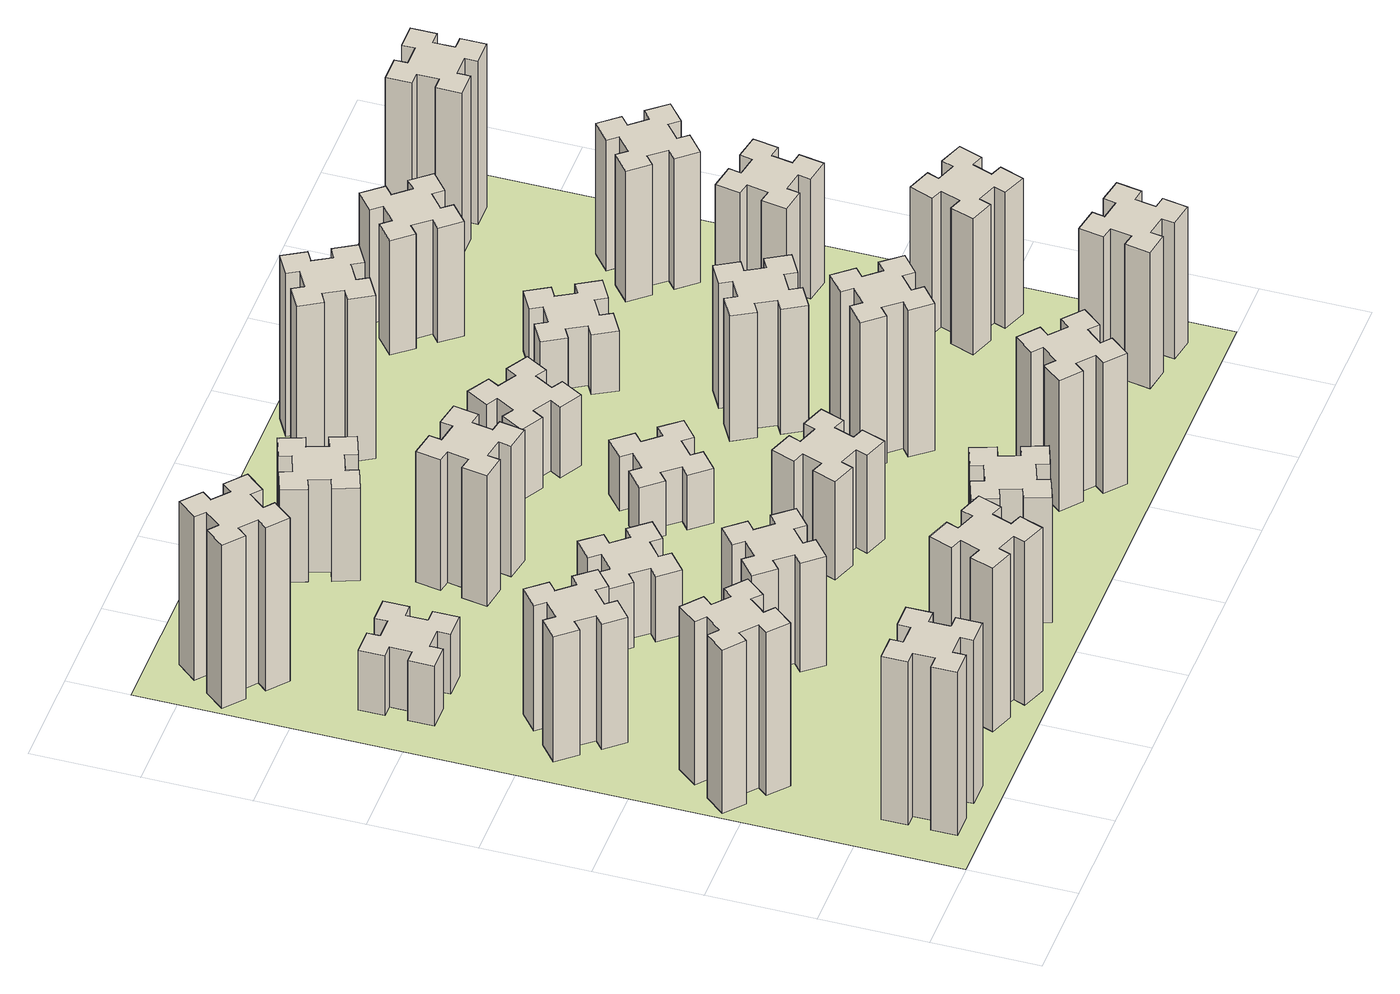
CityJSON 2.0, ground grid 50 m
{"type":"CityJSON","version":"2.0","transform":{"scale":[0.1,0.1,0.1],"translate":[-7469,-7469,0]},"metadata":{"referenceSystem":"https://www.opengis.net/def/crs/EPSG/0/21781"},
"CityObjects":{
"building1":{"type":"Building","attributes":{"class":"1000","function":"1000","usage":"1000","yearOfConstruction":2016,"roofType":"1000","measuredHeight":90,"storeysAboveGround":30,"storeysBelowGround":0},"geometry":[{"type":"Solid","lod":"1","boundaries":[[[[0,1,2,3,4,5,6,7,8,9,10,11,12,13,14,15,16,17,18,19]],[[17,16,20,21]],[[16,15,22,20]],[[15,14,23,22]],[[14,13,24,23]],[[13,12,25,24]],[[12,11,26,25]],[[11,10,27,26]],[[10,9,28,27]],[[9,8,29,28]],[[8,7,30,29]],[[7,6,31,30]],[[6,5,32,31]],[[5,4,33,32]],[[4,3,34,33]],[[3,2,35,34]],[[2,1,36,35]],[[1,0,37,36]],[[0,19,38,37]],[[19,18,39,38]],[[18,17,21,39]],[[24,25,26,27,28,29,30,31,32,33,34,35,36,37,38,39,21,20,22,23]]]]}]},
"building2":{"type":"Building","attributes":{"class":"1000","function":"1000","usage":"1000","yearOfConstruction":2016,"roofType":"1000","measuredHeight":90,"storeysAboveGround":30,"storeysBelowGround":0},"geometry":[{"type":"Solid","lod":"1","boundaries":[[[[40,41,42,43,44,45,46,47,48,49,50,51,52,53,54,55,56,57,58,59]],[[57,56,60,61]],[[56,55,62,60]],[[55,54,63,62]],[[54,53,64,63]],[[53,52,65,64]],[[52,51,66,65]],[[51,50,67,66]],[[50,49,68,67]],[[49,48,69,68]],[[48,47,70,69]],[[47,46,71,70]],[[46,45,72,71]],[[45,44,73,72]],[[44,43,74,73]],[[43,42,75,74]],[[42,41,76,75]],[[41,40,77,76]],[[40,59,78,77]],[[59,58,79,78]],[[58,57,61,79]],[[64,65,66,67,68,69,70,71,72,73,74,75,76,77,78,79,61,60,62,63]]]]}]},
"building3":{"type":"Building","attributes":{"class":"1000","function":"1000","usage":"1000","yearOfConstruction":2016,"roofType":"1000","measuredHeight":69,"storeysAboveGround":30,"storeysBelowGround":0},"geometry":[{"type":"Solid","lod":"1","boundaries":[[[[80,81,82,83,84,85,86,87,88,89,90,91,92,93,94,95,96,97,98,99]],[[97,96,100,101]],[[96,95,102,100]],[[95,94,103,102]],[[94,93,104,103]],[[93,92,105,104]],[[92,91,106,105]],[[91,90,107,106]],[[90,89,108,107]],[[89,88,109,108]],[[88,87,110,109]],[[87,86,111,110]],[[86,85,112,111]],[[85,84,113,112]],[[84,83,114,113]],[[83,82,115,114]],[[82,81,116,115]],[[81,80,117,116]],[[80,99,118,117]],[[99,98,119,118]],[[98,97,101,119]],[[104,105,106,107,108,109,110,111,112,113,114,115,116,117,118,119,101,100,102,103]]]]}]},
"building4":{"type":"Building","attributes":{"class":"1000","function":"1000","usage":"1000","yearOfConstruction":2016,"roofType":"1000","measuredHeight":33,"storeysAboveGround":30,"storeysBelowGround":0},"geometry":[{"type":"Solid","lod":"1","boundaries":[[[[120,121,122,123,124,125,126,127,128,129,130,131,132,133,134,135,136,137,138,139]],[[137,136,140,141]],[[136,135,142,140]],[[135,134,143,142]],[[134,133,144,143]],[[133,132,145,144]],[[132,131,146,145]],[[131,130,147,146]],[[130,129,148,147]],[[129,128,149,148]],[[128,127,150,149]],[[127,126,151,150]],[[126,125,152,151]],[[125,124,153,152]],[[124,123,154,153]],[[123,122,155,154]],[[122,121,156,155]],[[121,120,157,156]],[[120,139,158,157]],[[139,138,159,158]],[[138,137,141,159]],[[144,145,146,147,148,149,150,151,152,153,154,155,156,157,158,159,141,140,142,143]]]]}]},
"building5":{"type":"Building","attributes":{"class":"1000","function":"1000","usage":"1000","yearOfConstruction":2016,"roofType":"1000","measuredHeight":90,"storeysAboveGround":30,"storeysBelowGround":0},"geometry":[{"type":"Solid","lod":"1","boundaries":[[[[160,161,162,163,164,165,166,167,168,169,170,171,172,173,174,175,176,177,178,179]],[[177,176,180,181]],[[176,175,182,180]],[[175,174,183,182]],[[174,173,184,183]],[[173,172,185,184]],[[172,171,186,185]],[[171,170,187,186]],[[170,169,188,187]],[[169,168,189,188]],[[168,167,190,189]],[[167,166,191,190]],[[166,165,192,191]],[[165,164,193,192]],[[164,163,194,193]],[[163,162,195,194]],[[162,161,196,195]],[[161,160,197,196]],[[160,179,198,197]],[[179,178,199,198]],[[178,177,181,199]],[[184,185,186,187,188,189,190,191,192,193,194,195,196,197,198,199,181,180,182,183]]]]}]},
"building6":{"type":"Building","attributes":{"class":"1000","function":"1000","usage":"1000","yearOfConstruction":2016,"roofType":"1000","measuredHeight":90,"storeysAboveGround":30,"storeysBelowGround":0},"geometry":[{"type":"Solid","lod":"1","boundaries":[[[[200,201,202,203,204,205,206,207,208,209,210,211,212,213,214,215,216,217,218,219]],[[217,216,220,221]],[[216,215,222,220]],[[215,214,223,222]],[[214,213,224,223]],[[213,212,225,224]],[[212,211,226,225]],[[211,210,227,226]],[[210,209,228,227]],[[209,208,229,228]],[[208,207,230,229]],[[207,206,231,230]],[[206,205,232,231]],[[205,204,233,232]],[[204,203,234,233]],[[203,202,235,234]],[[202,201,236,235]],[[201,200,237,236]],[[200,219,238,237]],[[219,218,239,238]],[[218,217,221,239]],[[224,225,226,227,228,229,230,231,232,233,234,235,236,237,238,239,221,220,222,223]]]]}]},
"building7":{"type":"Building","attributes":{"class":"1000","function":"1000","usage":"1000","yearOfConstruction":2016,"roofType":"1000","measuredHeight":60,"storeysAboveGround":30,"storeysBelowGround":0},"geometry":[{"type":"Solid","lod":"1","boundaries":[[[[240,241,242,243,244,245,246,247,248,249,250,251,252,253,254,255,256,257,258,259]],[[257,256,260,261]],[[256,255,262,260]],[[255,254,263,262]],[[254,253,264,263]],[[253,252,265,264]],[[252,251,266,265]],[[251,250,267,266]],[[250,249,268,267]],[[249,248,269,268]],[[248,247,270,269]],[[247,246,271,270]],[[246,245,272,271]],[[245,244,273,272]],[[244,243,274,273]],[[243,242,275,274]],[[242,241,276,275]],[[241,240,277,276]],[[240,259,278,277]],[[259,258,279,278]],[[258,257,261,279]],[[264,265,266,267,268,269,270,271,272,273,274,275,276,277,278,279,261,260,262,263]]]]}]},
"building8":{"type":"Building","attributes":{"class":"1000","function":"1000","usage":"1000","yearOfConstruction":2016,"roofType":"1000","measuredHeight":36,"storeysAboveGround":30,"storeysBelowGround":0},"geometry":[{"type":"Solid","lod":"1","boundaries":[[[[280,281,282,283,284,285,286,287,288,289,290,291,292,293,294,295,296,297,298,299]],[[297,296,300,301]],[[296,295,302,300]],[[295,294,303,302]],[[294,293,304,303]],[[293,292,305,304]],[[292,291,306,305]],[[291,290,307,306]],[[290,289,308,307]],[[289,288,309,308]],[[288,287,310,309]],[[287,286,311,310]],[[286,285,312,311]],[[285,284,313,312]],[[284,283,314,313]],[[283,282,315,314]],[[282,281,316,315]],[[281,280,317,316]],[[280,299,318,317]],[[299,298,319,318]],[[298,297,301,319]],[[304,305,306,307,308,309,310,311,312,313,314,315,316,317,318,319,301,300,302,303]]]]}]},
"building9":{"type":"Building","attributes":{"class":"1000","function":"1000","usage":"1000","yearOfConstruction":2016,"roofType":"1000","measuredHeight":69,"storeysAboveGround":30,"storeysBelowGround":0},"geometry":[{"type":"Solid","lod":"1","boundaries":[[[[320,321,322,323,324,325,326,327,328,329,330,331,332,333,334,335,336,337,338,339]],[[337,336,340,341]],[[336,335,342,340]],[[335,334,343,342]],[[334,333,344,343]],[[333,332,345,344]],[[332,331,346,345]],[[331,330,347,346]],[[330,329,348,347]],[[329,328,349,348]],[[328,327,350,349]],[[327,326,351,350]],[[326,325,352,351]],[[325,324,353,352]],[[324,323,354,353]],[[323,322,355,354]],[[322,321,356,355]],[[321,320,357,356]],[[320,339,358,357]],[[339,338,359,358]],[[338,337,341,359]],[[344,345,346,347,348,349,350,351,352,353,354,355,356,357,358,359,341,340,342,343]]]]}]},
"building10":{"type":"Building","attributes":{"class":"1000","function":"1000","usage":"1000","yearOfConstruction":2016,"roofType":"1000","measuredHeight":72,"storeysAboveGround":30,"storeysBelowGround":0},"geometry":[{"type":"Solid","lod":"1","boundaries":[[[[360,361,362,363,364,365,366,367,368,369,370,371,372,373,374,375,376,377,378,379]],[[377,376,380,381]],[[376,375,382,380]],[[375,374,383,382]],[[374,373,384,383]],[[373,372,385,384]],[[372,371,386,385]],[[371,370,387,386]],[[370,369,388,387]],[[369,368,389,388]],[[368,367,390,389]],[[367,366,391,390]],[[366,365,392,391]],[[365,364,393,392]],[[364,363,394,393]],[[363,362,395,394]],[[362,361,396,395]],[[361,360,397,396]],[[360,379,398,397]],[[379,378,399,398]],[[378,377,381,399]],[[384,385,386,387,388,389,390,391,392,393,394,395,396,397,398,399,381,380,382,383]]]]}]},
"building11":{"type":"Building","attributes":{"class":"1000","function":"1000","usage":"1000","yearOfConstruction":2016,"roofType":"1000","measuredHeight":51,"storeysAboveGround":30,"storeysBelowGround":0},"geometry":[{"type":"Solid","lod":"1","boundaries":[[[[400,401,402,403,404,405,406,407,408,409,410,411,412,413,414,415,416,417,418,419]],[[417,416,420,421]],[[416,415,422,420]],[[415,414,423,422]],[[414,413,424,423]],[[413,412,425,424]],[[412,411,426,425]],[[411,410,427,426]],[[410,409,428,427]],[[409,408,429,428]],[[408,407,430,429]],[[407,406,431,430]],[[406,405,432,431]],[[405,404,433,432]],[[404,403,434,433]],[[403,402,435,434]],[[402,401,436,435]],[[401,400,437,436]],[[400,419,438,437]],[[419,418,439,438]],[[418,417,421,439]],[[424,425,426,427,428,429,430,431,432,433,434,435,436,437,438,439,421,420,422,423]]]]}]},
"building12":{"type":"Building","attributes":{"class":"1000","function":"1000","usage":"1000","yearOfConstruction":2016,"roofType":"1000","measuredHeight":54,"storeysAboveGround":30,"storeysBelowGround":0},"geometry":[{"type":"Solid","lod":"1","boundaries":[[[[440,441,442,443,444,445,446,447,448,449,450,451,452,453,454,455,456,457,458,459]],[[457,456,460,461]],[[456,455,462,460]],[[455,454,463,462]],[[454,453,464,463]],[[453,452,465,464]],[[452,451,466,465]],[[451,450,467,466]],[[450,449,468,467]],[[449,448,469,468]],[[448,447,470,469]],[[447,446,471,470]],[[446,445,472,471]],[[445,444,473,472]],[[444,443,474,473]],[[443,442,475,474]],[[442,441,476,475]],[[441,440,477,476]],[[440,459,478,477]],[[459,458,479,478]],[[458,457,461,479]],[[464,465,466,467,468,469,470,471,472,473,474,475,476,477,478,479,461,460,462,463]]]]}]},
"building13":{"type":"Building","attributes":{"class":"1000","function":"1000","usage":"1000","yearOfConstruction":2016,"roofType":"1000","measuredHeight":30,"storeysAboveGround":30,"storeysBelowGround":0},"geometry":[{"type":"Solid","lod":"1","boundaries":[[[[480,481,482,483,484,485,486,487,488,489,490,491,492,493,494,495,496,497,498,499]],[[497,496,500,501]],[[496,495,502,500]],[[495,494,503,502]],[[494,493,504,503]],[[493,492,505,504]],[[492,491,506,505]],[[491,490,507,506]],[[490,489,508,507]],[[489,488,509,508]],[[488,487,510,509]],[[487,486,511,510]],[[486,485,512,511]],[[485,484,513,512]],[[484,483,514,513]],[[483,482,515,514]],[[482,481,516,515]],[[481,480,517,516]],[[480,499,518,517]],[[499,498,519,518]],[[498,497,501,519]],[[504,505,506,507,508,509,510,511,512,513,514,515,516,517,518,519,501,500,502,503]]]]}]},
"building14":{"type":"Building","attributes":{"class":"1000","function":"1000","usage":"1000","yearOfConstruction":2016,"roofType":"1000","measuredHeight":72,"storeysAboveGround":30,"storeysBelowGround":0},"geometry":[{"type":"Solid","lod":"1","boundaries":[[[[520,521,522,523,524,525,526,527,528,529,530,531,532,533,534,535,536,537,538,539]],[[537,536,540,541]],[[536,535,542,540]],[[535,534,543,542]],[[534,533,544,543]],[[533,532,545,544]],[[532,531,546,545]],[[531,530,547,546]],[[530,529,548,547]],[[529,528,549,548]],[[528,527,550,549]],[[527,526,551,550]],[[526,525,552,551]],[[525,524,553,552]],[[524,523,554,553]],[[523,522,555,554]],[[522,521,556,555]],[[521,520,557,556]],[[520,539,558,557]],[[539,538,559,558]],[[538,537,541,559]],[[544,545,546,547,548,549,550,551,552,553,554,555,556,557,558,559,541,540,542,543]]]]}]},
"building15":{"type":"Building","attributes":{"class":"1000","function":"1000","usage":"1000","yearOfConstruction":2016,"roofType":"1000","measuredHeight":39,"storeysAboveGround":30,"storeysBelowGround":0},"geometry":[{"type":"Solid","lod":"1","boundaries":[[[[560,561,562,563,564,565,566,567,568,569,570,571,572,573,574,575,576,577,578,579]],[[577,576,580,581]],[[576,575,582,580]],[[575,574,583,582]],[[574,573,584,583]],[[573,572,585,584]],[[572,571,586,585]],[[571,570,587,586]],[[570,569,588,587]],[[569,568,589,588]],[[568,567,590,589]],[[567,566,591,590]],[[566,565,592,591]],[[565,564,593,592]],[[564,563,594,593]],[[563,562,595,594]],[[562,561,596,595]],[[561,560,597,596]],[[560,579,598,597]],[[579,578,599,598]],[[578,577,581,599]],[[584,585,586,587,588,589,590,591,592,593,594,595,596,597,598,599,581,580,582,583]]]]}]},
"building16":{"type":"Building","attributes":{"class":"1000","function":"1000","usage":"1000","yearOfConstruction":2016,"roofType":"1000","measuredHeight":90,"storeysAboveGround":30,"storeysBelowGround":0},"geometry":[{"type":"Solid","lod":"1","boundaries":[[[[600,601,602,603,604,605,606,607,608,609,610,611,612,613,614,615,616,617,618,619]],[[617,616,620,621]],[[616,615,622,620]],[[615,614,623,622]],[[614,613,624,623]],[[613,612,625,624]],[[612,611,626,625]],[[611,610,627,626]],[[610,609,628,627]],[[609,608,629,628]],[[608,607,630,629]],[[607,606,631,630]],[[606,605,632,631]],[[605,604,633,632]],[[604,603,634,633]],[[603,602,635,634]],[[602,601,636,635]],[[601,600,637,636]],[[600,619,638,637]],[[619,618,639,638]],[[618,617,621,639]],[[624,625,626,627,628,629,630,631,632,633,634,635,636,637,638,639,621,620,622,623]]]]}]},
"building17":{"type":"Building","attributes":{"class":"1000","function":"1000","usage":"1000","yearOfConstruction":2016,"roofType":"1000","measuredHeight":81,"storeysAboveGround":30,"storeysBelowGround":0},"geometry":[{"type":"Solid","lod":"1","boundaries":[[[[640,641,642,643,644,645,646,647,648,649,650,651,652,653,654,655,656,657,658,659]],[[657,656,660,661]],[[656,655,662,660]],[[655,654,663,662]],[[654,653,664,663]],[[653,652,665,664]],[[652,651,666,665]],[[651,650,667,666]],[[650,649,668,667]],[[649,648,669,668]],[[648,647,670,669]],[[647,646,671,670]],[[646,645,672,671]],[[645,644,673,672]],[[644,643,674,673]],[[643,642,675,674]],[[642,641,676,675]],[[641,640,677,676]],[[640,659,678,677]],[[659,658,679,678]],[[658,657,661,679]],[[664,665,666,667,668,669,670,671,672,673,674,675,676,677,678,679,661,660,662,663]]]]}]},
"building18":{"type":"Building","attributes":{"class":"1000","function":"1000","usage":"1000","yearOfConstruction":2016,"roofType":"1000","measuredHeight":69,"storeysAboveGround":30,"storeysBelowGround":0},"geometry":[{"type":"Solid","lod":"1","boundaries":[[[[680,681,682,683,684,685,686,687,688,689,690,691,692,693,694,695,696,697,698,699]],[[697,696,700,701]],[[696,695,702,700]],[[695,694,703,702]],[[694,693,704,703]],[[693,692,705,704]],[[692,691,706,705]],[[691,690,707,706]],[[690,689,708,707]],[[689,688,709,708]],[[688,687,710,709]],[[687,686,711,710]],[[686,685,712,711]],[[685,684,713,712]],[[684,683,714,713]],[[683,682,715,714]],[[682,681,716,715]],[[681,680,717,716]],[[680,699,718,717]],[[699,698,719,718]],[[698,697,701,719]],[[704,705,706,707,708,709,710,711,712,713,714,715,716,717,718,719,701,700,702,703]]]]}]},
"building19":{"type":"Building","attributes":{"class":"1000","function":"1000","usage":"1000","yearOfConstruction":2016,"roofType":"1000","measuredHeight":33,"storeysAboveGround":30,"storeysBelowGround":0},"geometry":[{"type":"Solid","lod":"1","boundaries":[[[[720,721,722,723,724,725,726,727,728,729,730,731,732,733,734,735,736,737,738,739]],[[737,736,740,741]],[[736,735,742,740]],[[735,734,743,742]],[[734,733,744,743]],[[733,732,745,744]],[[732,731,746,745]],[[731,730,747,746]],[[730,729,748,747]],[[729,728,749,748]],[[728,727,750,749]],[[727,726,751,750]],[[726,725,752,751]],[[725,724,753,752]],[[724,723,754,753]],[[723,722,755,754]],[[722,721,756,755]],[[721,720,757,756]],[[720,739,758,757]],[[739,738,759,758]],[[738,737,741,759]],[[744,745,746,747,748,749,750,751,752,753,754,755,756,757,758,759,741,740,742,743]]]]}]},
"building20":{"type":"Building","attributes":{"class":"1000","function":"1000","usage":"1000","yearOfConstruction":2016,"roofType":"1000","measuredHeight":75,"storeysAboveGround":30,"storeysBelowGround":0},"geometry":[{"type":"Solid","lod":"1","boundaries":[[[[760,761,762,763,764,765,766,767,768,769,770,771,772,773,774,775,776,777,778,779]],[[777,776,780,781]],[[776,775,782,780]],[[775,774,783,782]],[[774,773,784,783]],[[773,772,785,784]],[[772,771,786,785]],[[771,770,787,786]],[[770,769,788,787]],[[769,768,789,788]],[[768,767,790,789]],[[767,766,791,790]],[[766,765,792,791]],[[765,764,793,792]],[[764,763,794,793]],[[763,762,795,794]],[[762,761,796,795]],[[761,760,797,796]],[[760,779,798,797]],[[779,778,799,798]],[[778,777,781,799]],[[784,785,786,787,788,789,790,791,792,793,794,795,796,797,798,799,781,780,782,783]]]]}]},
"building21":{"type":"Building","attributes":{"class":"1000","function":"1000","usage":"1000","yearOfConstruction":2016,"roofType":"1000","measuredHeight":63,"storeysAboveGround":30,"storeysBelowGround":0},"geometry":[{"type":"Solid","lod":"1","boundaries":[[[[800,801,802,803,804,805,806,807,808,809,810,811,812,813,814,815,816,817,818,819]],[[817,816,820,821]],[[816,815,822,820]],[[815,814,823,822]],[[814,813,824,823]],[[813,812,825,824]],[[812,811,826,825]],[[811,810,827,826]],[[810,809,828,827]],[[809,808,829,828]],[[808,807,830,829]],[[807,806,831,830]],[[806,805,832,831]],[[805,804,833,832]],[[804,803,834,833]],[[803,802,835,834]],[[802,801,836,835]],[[801,800,837,836]],[[800,819,838,837]],[[819,818,839,838]],[[818,817,821,839]],[[824,825,826,827,828,829,830,831,832,833,834,835,836,837,838,839,821,820,822,823]]]]}]},
"building22":{"type":"Building","attributes":{"class":"1000","function":"1000","usage":"1000","yearOfConstruction":2016,"roofType":"1000","measuredHeight":75,"storeysAboveGround":30,"storeysBelowGround":0},"geometry":[{"type":"Solid","lod":"1","boundaries":[[[[840,841,842,843,844,845,846,847,848,849,850,851,852,853,854,855,856,857,858,859]],[[857,856,860,861]],[[856,855,862,860]],[[855,854,863,862]],[[854,853,864,863]],[[853,852,865,864]],[[852,851,866,865]],[[851,850,867,866]],[[850,849,868,867]],[[849,848,869,868]],[[848,847,870,869]],[[847,846,871,870]],[[846,845,872,871]],[[845,844,873,872]],[[844,843,874,873]],[[843,842,875,874]],[[842,841,876,875]],[[841,840,877,876]],[[840,859,878,877]],[[859,858,879,878]],[[858,857,861,879]],[[864,865,866,867,868,869,870,871,872,873,874,875,876,877,878,879,861,860,862,863]]]]}]},
"building23":{"type":"Building","attributes":{"class":"1000","function":"1000","usage":"1000","yearOfConstruction":2016,"roofType":"1000","measuredHeight":66,"storeysAboveGround":30,"storeysBelowGround":0},"geometry":[{"type":"Solid","lod":"1","boundaries":[[[[880,881,882,883,884,885,886,887,888,889,890,891,892,893,894,895,896,897,898,899]],[[897,896,900,901]],[[896,895,902,900]],[[895,894,903,902]],[[894,893,904,903]],[[893,892,905,904]],[[892,891,906,905]],[[891,890,907,906]],[[890,889,908,907]],[[889,888,909,908]],[[888,887,910,909]],[[887,886,911,910]],[[886,885,912,911]],[[885,884,913,912]],[[884,883,914,913]],[[883,882,915,914]],[[882,881,916,915]],[[881,880,917,916]],[[880,899,918,917]],[[899,898,919,918]],[[898,897,901,919]],[[904,905,906,907,908,909,910,911,912,913,914,915,916,917,918,919,901,900,902,903]]]]}]},
"building24":{"type":"Building","attributes":{"class":"1000","function":"1000","usage":"1000","yearOfConstruction":2016,"roofType":"1000","measuredHeight":72,"storeysAboveGround":30,"storeysBelowGround":0},"geometry":[{"type":"Solid","lod":"1","boundaries":[[[[920,921,922,923,924,925,926,927,928,929,930,931,932,933,934,935,936,937,938,939]],[[937,936,940,941]],[[936,935,942,940]],[[935,934,943,942]],[[934,933,944,943]],[[933,932,945,944]],[[932,931,946,945]],[[931,930,947,946]],[[930,929,948,947]],[[929,928,949,948]],[[928,927,950,949]],[[927,926,951,950]],[[926,925,952,951]],[[925,924,953,952]],[[924,923,954,953]],[[923,922,955,954]],[[922,921,956,955]],[[921,920,957,956]],[[920,939,958,957]],[[939,938,959,958]],[[938,937,941,959]],[[944,945,946,947,948,949,950,951,952,953,954,955,956,957,958,959,941,940,942,943]]]]}]},
"building25":{"type":"Building","attributes":{"class":"1000","function":"1000","usage":"1000","yearOfConstruction":2016,"roofType":"1000","measuredHeight":90,"storeysAboveGround":30,"storeysBelowGround":0},"geometry":[{"type":"Solid","lod":"1","boundaries":[[[[960,961,962,963,964,965,966,967,968,969,970,971,972,973,974,975,976,977,978,979]],[[977,976,980,981]],[[976,975,982,980]],[[975,974,983,982]],[[974,973,984,983]],[[973,972,985,984]],[[972,971,986,985]],[[971,970,987,986]],[[970,969,988,987]],[[969,968,989,988]],[[968,967,990,989]],[[967,966,991,990]],[[966,965,992,991]],[[965,964,993,992]],[[964,963,994,993]],[[963,962,995,994]],[[962,961,996,995]],[[961,960,997,996]],[[960,979,998,997]],[[979,978,999,998]],[[978,977,981,999]],[[984,985,986,987,988,989,990,991,992,993,994,995,996,997,998,999,981,980,982,983]]]]}]},
"landuse1":{"type":"LandUse","attributes":{"name":"plot1","function":"1010"},"geometry":[{"type":"MultiSurface","lod":"1","boundaries":[[[1000,1001,1002,1003]]]}]}
},
"vertices":[
[265,325,0],[265,225,0],[205,225,0],[205,105,0],[325,105,0],[325,165,0],[425,165,0],[425,105,0],[545,105,0],[545,225,0],[485,225,0],[485,325,0],[545,325,0],[545,445,0],[425,445,0],[425,385,0],[325,385,0],[325,445,0],[205,445,0],[205,325,0],[325,385,900],[325,445,900],[425,385,900],[425,445,900],[545,445,900],[545,325,900],[485,325,900],[485,225,900],[545,225,900],[545,105,900],[425,105,900],[425,165,900],[325,165,900],[325,105,900],[205,105,900],[205,225,900],[265,225,900],[265,325,900],[205,325,900],[205,445,900],
[384,1167,0],[308,1232,0],[346,1278,0],[254,1355,0],[177,1263,0],[223,1224,0],[159,1148,0],[113,1186,0],[36,1094,0],[128,1017,0],[166,1063,0],[243,999,0],[204,953,0],[296,876,0],[373,968,0],[327,1006,0],[392,1083,0],[438,1044,0],[515,1136,0],[423,1213,0],[392,1083,900],[438,1044,900],[327,1006,900],[373,968,900],[296,876,900],[204,953,900],[243,999,900],[166,1063,900],[128,1017,900],[36,1094,900],[113,1186,900],[159,1148,900],[223,1224,900],[177,1263,900],[254,1355,900],[346,1278,900],[308,1232,900],[384,1167,900],[423,1213,900],[515,1136,900],
[492,1888,0],[427,1964,0],[473,2003,0],[396,2095,0],[304,2018,0],[343,1972,0],[266,1907,0],[228,1953,0],[136,1876,0],[213,1784,0],[259,1823,0],[323,1746,0],[277,1708,0],[354,1616,0],[446,1693,0],[408,1739,0],[484,1803,0],[523,1757,0],[615,1834,0],[538,1926,0],[484,1803,690],[523,1757,690],[408,1739,690],[446,1693,690],[354,1616,690],[277,1708,690],[323,1746,690],[259,1823,690],[213,1784,690],[136,1876,690],[228,1953,690],[266,1907,690],[343,1972,690],[304,2018,690],[396,2095,690],[473,2003,690],[427,1964,690],[492,1888,690],[538,1926,690],[615,1834,690],
[485,2545,0],[485,2645,0],[545,2645,0],[545,2765,0],[425,2765,0],[425,2705,0],[325,2705,0],[325,2765,0],[205,2765,0],[205,2645,0],[265,2645,0],[265,2545,0],[205,2545,0],[205,2425,0],[325,2425,0],[325,2485,0],[425,2485,0],[425,2425,0],[545,2425,0],[545,2545,0],[425,2485,330],[425,2425,330],[325,2485,330],[325,2425,330],[205,2425,330],[205,2545,330],[265,2545,330],[265,2645,330],[205,2645,330],[205,2765,330],[325,2765,330],[325,2705,330],[425,2705,330],[425,2765,330],[545,2765,330],[545,2645,330],[485,2645,330],[485,2545,330],[545,2545,330],[545,2425,330],
[1029,360,0],[995,266,0],[939,287,0],[897,174,0],[1010,133,0],[1031,189,0],[1125,155,0],[1104,99,0],[1217,57,0],[1258,170,0],[1202,191,0],[1236,285,0],[1292,264,0],[1333,377,0],[1220,418,0],[1200,362,0],[1106,396,0],[1127,452,0],[1014,493,0],[973,380,0],[1106,396,900],[1127,452,900],[1200,362,900],[1220,418,900],[1333,377,900],[1292,264,900],[1236,285,900],[1202,191,900],[1258,170,900],[1217,57,900],[1104,99,900],[1125,155,900],[1031,189,900],[1010,133,900],[897,174,900],[939,287,900],[995,266,900],[1029,360,900],[973,380,900],[1014,493,900],
[166,3283,0],[243,3219,0],[204,3173,0],[296,3096,0],[373,3188,0],[327,3226,0],[392,3303,0],[438,3264,0],[515,3356,0],[423,3433,0],[384,3387,0],[308,3452,0],[346,3498,0],[254,3575,0],[177,3483,0],[223,3444,0],[159,3368,0],[113,3406,0],[36,3314,0],[128,3237,0],[159,3368,900],[113,3406,900],[223,3444,900],[177,3483,900],[254,3575,900],[346,3498,900],[308,3452,900],[384,3387,900],[423,3433,900],[515,3356,900],[438,3264,900],[392,3303,900],[327,3226,900],[373,3188,900],[296,3096,900],[204,3173,900],[243,3219,900],[166,3283,900],[128,3237,900],[36,3314,900],
[1083,1332,0],[1006,1267,0],[968,1313,0],[876,1236,0],[953,1144,0],[999,1183,0],[1063,1106,0],[1017,1068,0],[1094,976,0],[1186,1053,0],[1148,1099,0],[1224,1163,0],[1263,1117,0],[1355,1194,0],[1278,1286,0],[1232,1248,0],[1167,1324,0],[1213,1363,0],[1136,1455,0],[1044,1378,0],[1167,1324,600],[1213,1363,600],[1232,1248,600],[1278,1286,600],[1355,1194,600],[1263,1117,600],[1224,1163,600],[1148,1099,600],[1186,1053,600],[1094,976,600],[1017,1068,600],[1063,1106,600],[999,1183,600],[953,1144,600],[876,1236,600],[968,1313,600],[1006,1267,600],[1083,1332,600],[1044,1378,600],[1136,1455,600],
[1083,1972,0],[1006,1907,0],[968,1953,0],[876,1876,0],[953,1784,0],[999,1823,0],[1063,1746,0],[1017,1708,0],[1094,1616,0],[1186,1693,0],[1148,1739,0],[1224,1803,0],[1263,1757,0],[1355,1834,0],[1278,1926,0],[1232,1888,0],[1167,1964,0],[1213,2003,0],[1136,2095,0],[1044,2018,0],[1167,1964,360],[1213,2003,360],[1232,1888,360],[1278,1926,360],[1355,1834,360],[1263,1757,360],[1224,1803,360],[1148,1739,360],[1186,1693,360],[1094,1616,360],[1017,1708,360],[1063,1746,360],[999,1823,360],[953,1784,360],[876,1876,360],[968,1953,360],[1006,1907,360],[1083,1972,360],[1044,2018,360],[1136,2095,360],
[1765,496,0],[1671,462,0],[1650,518,0],[1537,477,0],[1579,364,0],[1635,385,0],[1669,291,0],[1613,270,0],[1654,157,0],[1767,199,0],[1746,255,0],[1840,289,0],[1860,233,0],[1973,274,0],[1932,387,0],[1876,366,0],[1842,460,0],[1898,480,0],[1857,593,0],[1744,552,0],[1842,460,690],[1898,480,690],[1876,366,690],[1932,387,690],[1973,274,690],[1860,233,690],[1840,289,690],[1746,255,690],[1767,199,690],[1654,157,690],[1613,270,690],[1669,291,690],[1635,385,690],[1579,364,690],[1537,477,690],[1650,518,690],[1671,462,690],[1765,496,690],[1744,552,690],[1857,593,690],
[1147,2496,0],[1245,2478,0],[1235,2419,0],[1353,2398,0],[1374,2517,0],[1315,2527,0],[1332,2625,0],[1391,2615,0],[1412,2733,0],[1294,2754,0],[1284,2695,0],[1185,2712,0],[1196,2771,0],[1077,2792,0],[1057,2674,0],[1116,2664,0],[1098,2565,0],[1039,2576,0],[1018,2457,0],[1137,2437,0],[1098,2565,720],[1039,2576,720],[1116,2664,720],[1057,2674,720],[1077,2792,720],[1196,2771,720],[1185,2712,720],[1284,2695,720],[1294,2754,720],[1412,2733,720],[1391,2615,720],[1332,2625,720],[1315,2527,720],[1374,2517,720],[1353,2398,720],[1235,2419,720],[1245,2478,720],[1147,2496,720],[1137,2437,720],[1018,2457,720],
[1125,3356,0],[1031,3322,0],[1010,3378,0],[897,3337,0],[939,3224,0],[995,3245,0],[1029,3151,0],[973,3130,0],[1014,3017,0],[1127,3059,0],[1106,3115,0],[1200,3149,0],[1220,3093,0],[1333,3134,0],[1292,3247,0],[1236,3226,0],[1202,3320,0],[1258,3340,0],[1217,3453,0],[1104,3412,0],[1202,3320,510],[1258,3340,510],[1236,3226,510],[1292,3247,510],[1333,3134,510],[1220,3093,510],[1200,3149,510],[1106,3115,510],[1127,3059,510],[1014,3017,510],[973,3130,510],[1029,3151,510],[995,3245,510],[939,3224,510],[897,3337,510],[1010,3378,510],[1031,3322,510],[1125,3356,510],[1104,3412,510],[1217,3453,510],
[1769,1300,0],[1735,1206,0],[1679,1227,0],[1637,1114,0],[1750,1073,0],[1771,1129,0],[1865,1095,0],[1844,1039,0],[1957,997,0],[1998,1110,0],[1942,1131,0],[1976,1225,0],[2032,1204,0],[2073,1317,0],[1960,1358,0],[1940,1302,0],[1846,1336,0],[1867,1392,0],[1754,1433,0],[1713,1320,0],[1846,1336,540],[1867,1392,540],[1940,1302,540],[1960,1358,540],[2073,1317,540],[2032,1204,540],[1976,1225,540],[1942,1131,540],[1998,1110,540],[1957,997,540],[1844,1039,540],[1865,1095,540],[1771,1129,540],[1750,1073,540],[1637,1114,540],[1679,1227,540],[1735,1206,540],[1769,1300,540],[1713,1320,540],[1754,1433,540],
[1972,1988,0],[1907,2064,0],[1953,2103,0],[1876,2195,0],[1784,2118,0],[1823,2072,0],[1746,2007,0],[1708,2053,0],[1616,1976,0],[1693,1884,0],[1739,1923,0],[1803,1846,0],[1757,1808,0],[1834,1716,0],[1926,1793,0],[1888,1839,0],[1964,1903,0],[2003,1857,0],[2095,1934,0],[2018,2026,0],[1964,1903,300],[2003,1857,300],[1888,1839,300],[1926,1793,300],[1834,1716,300],[1757,1808,300],[1803,1846,300],[1739,1923,300],[1693,1884,300],[1616,1976,300],[1708,2053,300],[1746,2007,300],[1823,2072,300],[1784,2118,300],[1876,2195,300],[1953,2103,300],[1907,2064,300],[1972,1988,300],[2018,2026,300],[2095,1934,300],
[2486,323,0],[2563,259,0],[2524,213,0],[2616,136,0],[2693,228,0],[2647,266,0],[2712,343,0],[2758,304,0],[2835,396,0],[2743,473,0],[2704,427,0],[2628,492,0],[2666,538,0],[2574,615,0],[2497,523,0],[2543,484,0],[2479,408,0],[2433,446,0],[2356,354,0],[2448,277,0],[2479,408,720],[2433,446,720],[2543,484,720],[2497,523,720],[2574,615,720],[2666,538,720],[2628,492,720],[2704,427,720],[2743,473,720],[2835,396,720],[2758,304,720],[2712,343,720],[2647,266,720],[2693,228,720],[2616,136,720],[2524,213,720],[2563,259,720],[2486,323,720],[2448,277,720],[2356,354,720],
[2026,2497,0],[2076,2584,0],[2128,2554,0],[2188,2658,0],[2084,2718,0],[2054,2666,0],[1967,2716,0],[1997,2768,0],[1893,2828,0],[1833,2724,0],[1885,2694,0],[1835,2607,0],[1783,2637,0],[1723,2533,0],[1827,2473,0],[1857,2525,0],[1944,2475,0],[1914,2423,0],[2018,2363,0],[2078,2467,0],[1944,2475,390],[1914,2423,390],[1857,2525,390],[1827,2473,390],[1723,2533,390],[1783,2637,390],[1835,2607,390],[1885,2694,390],[1833,2724,390],[1893,2828,390],[1997,2768,390],[1967,2716,390],[2054,2666,390],[2084,2718,390],[2188,2658,390],[2128,2554,390],[2076,2584,390],[2026,2497,390],[2078,2467,390],[2018,2363,390],
[1844,3556,0],[1757,3506,0],[1727,3558,0],[1623,3498,0],[1683,3394,0],[1735,3424,0],[1785,3337,0],[1733,3307,0],[1793,3203,0],[1897,3263,0],[1867,3315,0],[1954,3365,0],[1984,3313,0],[2088,3373,0],[2028,3477,0],[1976,3447,0],[1926,3534,0],[1978,3564,0],[1918,3668,0],[1814,3608,0],[1926,3534,900],[1978,3564,900],[1976,3447,900],[2028,3477,900],[2088,3373,900],[1984,3313,900],[1954,3365,900],[1867,3315,900],[1897,3263,900],[1793,3203,900],[1733,3307,900],[1785,3337,900],[1735,3424,900],[1683,3394,900],[1623,3498,900],[1727,3558,900],[1757,3506,900],[1844,3556,900],[1814,3608,900],[1918,3668,900],
[2628,1099,0],[2704,1163,0],[2743,1117,0],[2835,1194,0],[2758,1286,0],[2712,1248,0],[2647,1324,0],[2693,1363,0],[2616,1455,0],[2524,1378,0],[2563,1332,0],[2486,1267,0],[2448,1313,0],[2356,1236,0],[2433,1144,0],[2479,1183,0],[2543,1106,0],[2497,1068,0],[2574,976,0],[2666,1053,0],[2543,1106,810],[2497,1068,810],[2479,1183,810],[2433,1144,810],[2356,1236,810],[2448,1313,810],[2486,1267,810],[2563,1332,810],[2524,1378,810],[2616,1455,810],[2693,1363,810],[2647,1324,810],[2712,1248,810],[2758,1286,810],[2835,1194,810],[2743,1117,810],[2704,1163,810],[2628,1099,810],[2666,1053,810],[2574,976,810],
[2475,1744,0],[2525,1657,0],[2473,1627,0],[2533,1523,0],[2637,1583,0],[2607,1635,0],[2694,1685,0],[2724,1633,0],[2828,1693,0],[2768,1797,0],[2716,1767,0],[2666,1854,0],[2718,1884,0],[2658,1988,0],[2554,1928,0],[2584,1876,0],[2497,1826,0],[2467,1878,0],[2363,1818,0],[2423,1714,0],[2497,1826,690],[2467,1878,690],[2584,1876,690],[2554,1928,690],[2658,1988,690],[2718,1884,690],[2666,1854,690],[2716,1767,690],[2768,1797,690],[2828,1693,690],[2724,1633,690],[2694,1685,690],[2607,1635,690],[2637,1583,690],[2533,1523,690],[2473,1627,690],[2525,1657,690],[2475,1744,690],[2423,1714,690],[2363,1818,690],
[2475,2584,0],[2525,2497,0],[2473,2467,0],[2533,2363,0],[2637,2423,0],[2607,2475,0],[2694,2525,0],[2724,2473,0],[2828,2533,0],[2768,2637,0],[2716,2607,0],[2666,2694,0],[2718,2724,0],[2658,2828,0],[2554,2768,0],[2584,2716,0],[2497,2666,0],[2467,2718,0],[2363,2658,0],[2423,2554,0],[2497,2666,330],[2467,2718,330],[2584,2716,330],[2554,2768,330],[2658,2828,330],[2718,2724,330],[2666,2694,330],[2716,2607,330],[2768,2637,330],[2828,2533,330],[2724,2473,330],[2694,2525,330],[2607,2475,330],[2637,2423,330],[2533,2363,330],[2473,2467,330],[2525,2497,330],[2475,2584,330],[2423,2554,330],[2363,2658,330],
[3504,475,0],[3405,492,0],[3416,551,0],[3297,572,0],[3277,454,0],[3336,444,0],[3318,345,0],[3259,356,0],[3238,237,0],[3357,217,0],[3367,276,0],[3465,258,0],[3455,199,0],[3573,178,0],[3594,297,0],[3535,307,0],[3552,405,0],[3611,395,0],[3632,513,0],[3514,534,0],[3552,405,750],[3611,395,750],[3535,307,750],[3594,297,750],[3573,178,750],[3455,199,750],[3465,258,750],[3367,276,750],[3357,217,750],[3238,237,750],[3259,356,750],[3318,345,750],[3336,444,750],[3277,454,750],[3297,572,750],[3416,551,750],[3405,492,750],[3504,475,750],[3514,534,750],[3632,513,750],
[2812,3368,0],[2747,3444,0],[2793,3483,0],[2716,3575,0],[2624,3498,0],[2663,3452,0],[2586,3387,0],[2548,3433,0],[2456,3356,0],[2533,3264,0],[2579,3303,0],[2643,3226,0],[2597,3188,0],[2674,3096,0],[2766,3173,0],[2728,3219,0],[2804,3283,0],[2843,3237,0],[2935,3314,0],[2858,3406,0],[2804,3283,630],[2843,3237,630],[2728,3219,630],[2766,3173,630],[2674,3096,630],[2597,3188,630],[2643,3226,630],[2579,3303,630],[2533,3264,630],[2456,3356,630],[2548,3433,630],[2586,3387,630],[2663,3452,630],[2624,3498,630],[2716,3575,630],[2793,3483,630],[2747,3444,630],[2812,3368,630],[2858,3406,630],[2935,3314,630],
[3351,1029,0],[3445,995,0],[3424,939,0],[3537,897,0],[3578,1010,0],[3522,1031,0],[3556,1125,0],[3612,1104,0],[3653,1217,0],[3540,1258,0],[3520,1202,0],[3426,1236,0],[3447,1292,0],[3334,1333,0],[3293,1220,0],[3349,1200,0],[3315,1106,0],[3259,1127,0],[3217,1014,0],[3330,973,0],[3315,1106,750],[3259,1127,750],[3349,1200,750],[3293,1220,750],[3334,1333,750],[3447,1292,750],[3426,1236,750],[3520,1202,750],[3540,1258,750],[3653,1217,750],[3612,1104,750],[3556,1125,750],[3522,1031,750],[3578,1010,750],[3537,897,750],[3424,939,750],[3445,995,750],[3351,1029,750],[3330,973,750],[3217,1014,750],
[3267,1856,0],[3365,1838,0],[3355,1779,0],[3473,1758,0],[3494,1877,0],[3435,1887,0],[3452,1985,0],[3511,1975,0],[3532,2093,0],[3414,2114,0],[3404,2055,0],[3305,2072,0],[3316,2131,0],[3197,2152,0],[3177,2034,0],[3236,2024,0],[3218,1925,0],[3159,1936,0],[3138,1817,0],[3257,1797,0],[3218,1925,660],[3159,1936,660],[3236,2024,660],[3177,2034,660],[3197,2152,660],[3316,2131,660],[3305,2072,660],[3404,2055,660],[3414,2114,660],[3532,2093,660],[3511,1975,660],[3452,1985,660],[3435,1887,660],[3494,1877,660],[3473,1758,660],[3355,1779,660],[3365,1838,660],[3267,1856,660],[3257,1797,660],[3138,1817,660],
[3219,2463,0],[3283,2386,0],[3237,2348,0],[3314,2256,0],[3406,2333,0],[3368,2379,0],[3444,2443,0],[3483,2397,0],[3575,2474,0],[3498,2566,0],[3452,2528,0],[3387,2604,0],[3433,2643,0],[3356,2735,0],[3264,2658,0],[3303,2612,0],[3226,2547,0],[3188,2593,0],[3096,2516,0],[3173,2424,0],[3226,2547,720],[3188,2593,720],[3303,2612,720],[3264,2658,720],[3356,2735,720],[3433,2643,720],[3387,2604,720],[3452,2528,720],[3498,2566,720],[3575,2474,720],[3483,2397,720],[3444,2443,720],[3368,2379,720],[3406,2333,720],[3314,2256,720],[3237,2348,720],[3283,2386,720],[3219,2463,720],[3173,2424,720],[3096,2516,720],
[3285,3325,0],[3385,3325,0],[3385,3265,0],[3505,3265,0],[3505,3385,0],[3445,3385,0],[3445,3485,0],[3505,3485,0],[3505,3605,0],[3385,3605,0],[3385,3545,0],[3285,3545,0],[3285,3605,0],[3165,3605,0],[3165,3485,0],[3225,3485,0],[3225,3385,0],[3165,3385,0],[3165,3265,0],[3285,3265,0],[3225,3385,900],[3165,3385,900],[3225,3485,900],[3165,3485,900],[3165,3605,900],[3285,3605,900],[3285,3545,900],[3385,3545,900],[3385,3605,900],[3505,3605,900],[3505,3485,900],[3445,3485,900],[3445,3385,900],[3505,3385,900],[3505,3265,900],[3385,3265,900],[3385,3325,900],[3285,3325,900],[3285,3265,900],[3165,3265,900],
[5,3705,0],[3705,3705,0],[3705,5,0],[5,5,0]
]}
